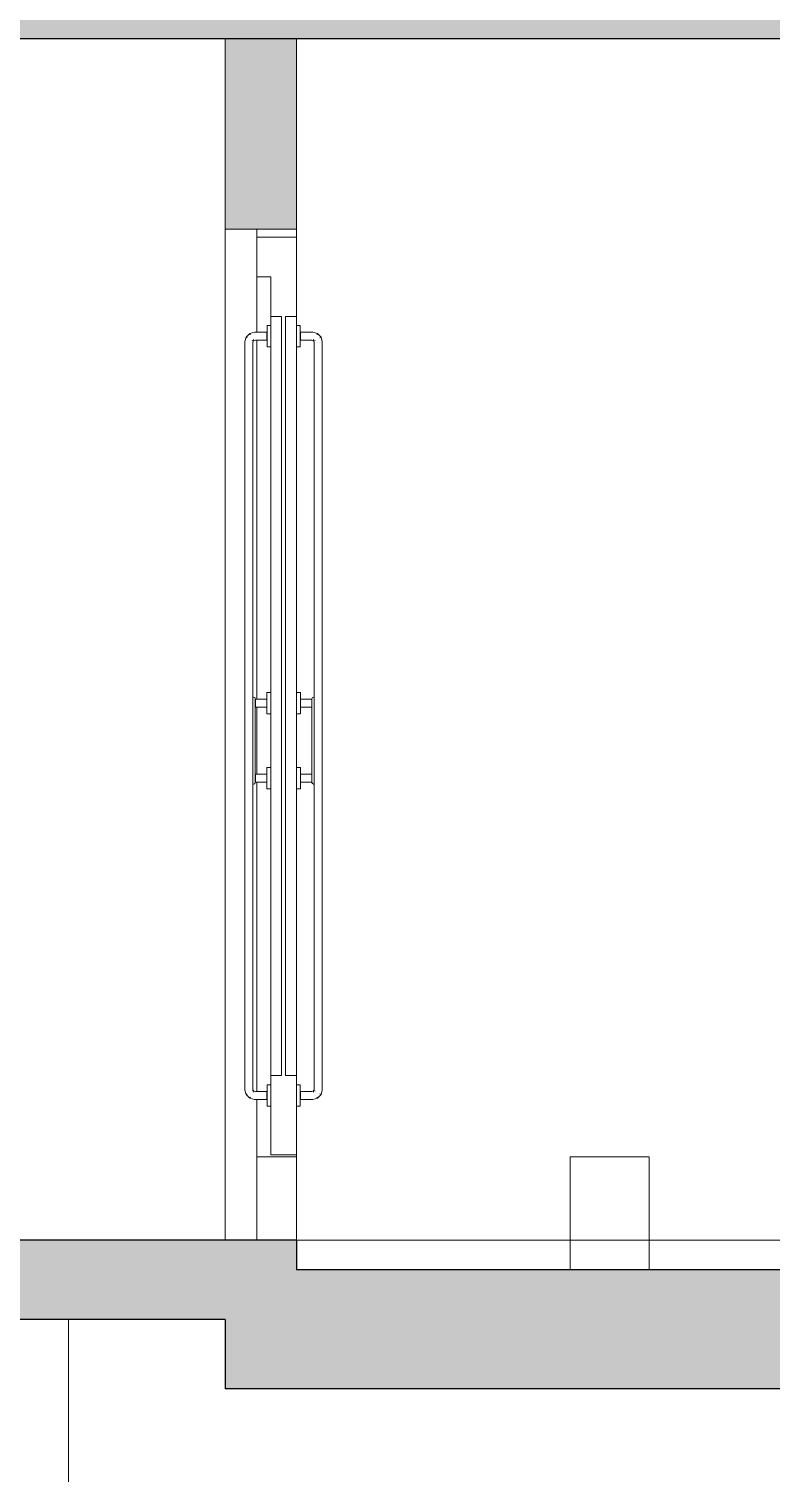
# Model space of a CAD drawing. Header units: metres. Extents: x -35.7 to 3.2, y -7 to 21.5.
# Drawn here: x -3.605 to -1.733, y -0.948 to 2.695 of the extents above; entities that cross this region are included whole.
import ezdxf

# ---------------------------------------------------------------- set-up
doc = ezdxf.new("R2010")
doc.units = ezdxf.units.M
doc.header["$MEASUREMENT"] = 0
for name, color, linetype in [('F_Schnitt F RB_1_110 Wand Aussen', 7, 'Continuous'), ('F_Schnitt F RB_1_120 Wand Innen tragend', 7, 'Continuous'), ('F_Schnitt F RB_1_210 Decke', 7, 'Continuous'), ('F_Schnitt F RB_1_270 Deckendurchbruchsymbol', 7, 'Continuous'), ('F_Schnitt F RB_1_420 Rampe', 7, 'Continuous')]:
    doc.layers.add(name, color=color, linetype=linetype)

msp = doc.modelspace()

# ---------------------------------------------------------------- hatches: boundary and pattern name
at = {"layer": 'F_Schnitt F RB_1_110 Wand Aussen', "linetype": 'Continuous', "lineweight": 0, "true_color": 0x000000}
msp.add_hatch(color=18, dxfattribs=at).paths.add_polyline_path([(-3.11, 2.19), (-2.93, 2.19), (-2.93, 2.67), (-3.11, 2.67)])
at = {"layer": 'F_Schnitt F RB_1_210 Decke', "linetype": 'Continuous', "lineweight": 0, "true_color": 0x000000}
for points in [[(-14.87, 2.67), (-0.71, 2.67), (-0.71, 2.87), (-14.87, 2.87)], [(-6.045, -0.36), (-6.045, -0.56), (-3.11, -0.56), (-3.11, -0.36)], [(-3.11, -0.735), (-2.93, -0.735), (-2.93, -0.36), (-3.11, -0.36)]]:
    msp.add_hatch(color=18, dxfattribs=at).paths.add_polyline_path(points)
at = {"layer": 'F_Schnitt F RB_1_420 Rampe', "linetype": 'Continuous', "lineweight": 0, "true_color": 0x000000}
msp.add_hatch(color=18, dxfattribs=at).paths.add_polyline_path([(-0.6, -0.435), (-2.93, -0.435), (-2.93, -0.735), (-0.6, -0.735)])

# ---------------------------------------------------------------- linework, layer by layer
at = {"layer": 'F_Schnitt F RB_1_110 Wand Aussen', "color": 7, "linetype": 'Continuous', "lineweight": 18, "ltscale": 1000}
for p, q in [((-3.11, 2.67), (-3.11, 2.19)), ((-2.93, 2.67), (-2.93, 2.19)), ((-3.11, -0.36), (-3.11, 2.19))]:
    msp.add_line(p, q, dxfattribs=at)
at = {"layer": 'F_Schnitt F RB_1_110 Wand Aussen', "color": 8, "linetype": 'Continuous', "lineweight": 13, "ltscale": 1000}
for p, q in [((-2.93, 2.17), (-3.03, 2.17)), ((-2.995, 2.07), (-3.03, 2.07))]:
    msp.add_line(p, q, dxfattribs=at)
at = {"layer": 'F_Schnitt F RB_1_110 Wand Aussen', "color": 7, "linetype": 'Continuous', "lineweight": 13, "ltscale": 1000}
for p, q in [((-3.03, 2.07), (-3.03, 1.93)), ((-2.995, 2.07), (-2.995, 1.97)), ((-2.93, 2.07), (-2.93, 1.97)), ((-2.995, 1.97), (-2.995, 1.3793)), ((-2.9675, 1.97), (-2.995, 1.97)), ((-2.9675, 1.97), (-2.9675, 0.055)), ((-2.9575, 1.97), (-2.9575, 0.055)), ((-2.93, 1.97), (-2.9575, 1.97)), ((-2.93, 1.97), (-2.93, 1.4055)), ((-3.004, 1.9434), (-3.004, 1.947)), ((-3.004, 1.947), (-2.995, 1.947)), ((-3.004, 1.9335), (-3.004, 1.9434)), ((-3.004, 1.92), (-3.004, 1.9335)), ((-2.921, 1.947), (-2.93, 1.947)), ((-2.921, 1.9434), (-2.921, 1.947)), ((-2.921, 1.9335), (-2.921, 1.9434)), ((-2.921, 1.92), (-2.921, 1.9335)), ((-3.06, 1.9063), (-3.057, 1.9177)), ((-3.06, 0.0187), (-3.06, 1.9063)), ((-3.057, 1.9177), (-3.0477, 1.927)), ((-3.057, 1.9177), (-3.0543, 1.9162)), ((-3.0477, 1.927), (-3.0363, 1.93)), ((-3.0477, 1.927), (-3.0462, 1.9243)), ((-3.0417, 1.9088), (-3.039, 1.9073)), ((-3.04, 1.9037), (-3.039, 1.9073)), ((-3.04, 0.0213), (-3.04, 1.9037)), ((-3.039, 1.9073), (-3.0373, 1.909)), ((-3.0388, 1.9117), (-3.0373, 1.909)), ((-3.0373, 1.909), (-3.0337, 1.91)), ((-3.0363, 1.93), (-3.005, 1.93)), ((-3.0337, 1.91), (-3.005, 1.91)), ((-3.03, 1.91), (-3.03, 1.0045)), ((-3.005, 1.93), (-3.005, 1.9271)), ((-3.005, 1.9271), (-3.005, 1.92)), ((-3.005, 1.92), (-3.005, 1.9129)), ((-3.005, 1.9129), (-3.005, 1.91)), ((-3.004, 1.9065), (-3.004, 1.92)), ((-3.004, 1.8966), (-3.004, 1.9065)), ((-3.004, 1.893), (-3.004, 1.8966)), ((-2.921, 1.9065), (-2.921, 1.92)), ((-2.921, 1.8966), (-2.921, 1.9065)), ((-2.921, 1.893), (-2.921, 1.8966)), ((-2.92, 1.93), (-2.92, 1.9271)), ((-2.8887, 1.93), (-2.92, 1.93)), ((-2.92, 1.9271), (-2.92, 1.92)), ((-2.92, 1.92), (-2.92, 1.9129)), ((-2.92, 1.9129), (-2.92, 1.91)), ((-2.8913, 1.91), (-2.92, 1.91)), ((-2.8877, 1.909), (-2.8913, 1.91)), ((-2.8773, 1.927), (-2.8887, 1.93)), ((-2.8862, 1.9117), (-2.8877, 1.909)), ((-2.886, 1.9073), (-2.8877, 1.909)), ((-2.8833, 1.9088), (-2.886, 1.9073)), ((-2.885, 1.9037), (-2.886, 1.9073)), ((-2.885, 0.0213), (-2.885, 1.9037)), ((-2.8773, 1.927), (-2.8788, 1.9243)), ((-2.868, 1.9177), (-2.8773, 1.927)), ((-2.868, 1.9177), (-2.8707, 1.9162)), ((-2.865, 1.9063), (-2.868, 1.9177)), ((-2.865, 0.0187), (-2.865, 1.9063)), ((-3.004, 1.893), (-2.995, 1.893)), ((-2.921, 1.893), (-2.93, 1.893)), ((-2.995, 1.3186), (-2.995, 1.2806)), ((-2.995, 1.2199), (-2.995, 1.182)), ((-2.995, 1.1212), (-2.995, 0.8038)), ((-2.93, 1.0791), (-2.93, 0.8459)), ((-3.005, 1.0215), (-3.005, 1.0179)), ((-3.005, 1.0215), (-3.0049, 1.0215)), ((-3.0049, 1.0215), (-2.9951, 1.0215)), ((-2.9951, 1.0215), (-2.995, 1.0215)), ((-2.9299, 1.0215), (-2.93, 1.0215)), ((-2.9201, 1.0215), (-2.9299, 1.0215)), ((-2.92, 1.0215), (-2.9201, 1.0215)), ((-2.92, 1.0215), (-2.92, 1.0179)), ((-3.0377, 1.0096), (-3.04, 1.0087)), ((-3.0351, 1.0085), (-3.0377, 1.0096)), ((-3.034, 1.0057), (-3.0351, 1.0085)), ((-3.034, 1.0057), (-3.034, 1.0044)), ((-3.034, 1.0044), (-3.034, 1.0004)), ((-3.034, 1.0004), (-3.034, 0.995)), ((-3.034, 0.995), (-3.034, 0.9894)), ((-3.034, 0.9894), (-3.034, 0.9851)), ((-3.034, 0.9851), (-3.034, 0.9833)), ((-3.0339, 1.0032), (-3.0338, 1.0032)), ((-3.0339, 0.9857), (-3.0338, 0.9857)), ((-3.0338, 1.0045), (-3.0338, 1.0016)), ((-3.0338, 1.0045), (-3.0337, 1.0045)), ((-3.0338, 1.0016), (-3.0338, 0.9945)), ((-3.0338, 0.9945), (-3.0338, 0.9874)), ((-3.0338, 0.9874), (-3.0338, 0.9845)), ((-3.0338, 0.9845), (-3.0337, 0.9845)), ((-3.0337, 1.0045), (-3.0051, 1.0045)), ((-3.0337, 0.9845), (-3.0051, 0.9845)), ((-3.03, 0.9845), (-3.03, 0.8155)), ((-3.0051, 1.0045), (-3.005, 1.0045)), ((-3.0051, 0.9845), (-3.005, 0.9845)), ((-3.005, 1.0179), (-3.005, 1.008)), ((-3.005, 1.008), (-3.005, 0.9945)), ((-3.005, 0.9945), (-3.005, 0.981)), ((-2.92, 1.0179), (-2.92, 1.008)), ((-2.92, 1.008), (-2.92, 0.9945)), ((-2.9199, 1.0045), (-2.92, 1.0045)), ((-2.92, 0.9945), (-2.92, 0.981)), ((-2.9199, 0.9845), (-2.92, 0.9845)), ((-2.8912, 1.0045), (-2.9199, 1.0045)), ((-2.8912, 0.9845), (-2.9199, 0.9845)), ((-2.8912, 1.0045), (-2.8912, 1.0016)), ((-2.8912, 1.0045), (-2.8912, 1.0045)), ((-2.8912, 1.0016), (-2.8912, 0.9945)), ((-2.8912, 0.9945), (-2.8912, 0.9874)), ((-2.8912, 0.9874), (-2.8912, 0.9845)), ((-2.8912, 0.9845), (-2.8912, 0.9845)), ((-2.891, 1.0032), (-2.8912, 1.0032)), ((-2.891, 0.9857), (-2.8912, 0.9857)), ((-2.891, 1.0057), (-2.8899, 1.0085)), ((-2.891, 1.0057), (-2.891, 1.0044)), ((-2.891, 1.0044), (-2.891, 1.0004)), ((-2.891, 1.0004), (-2.891, 0.995)), ((-2.891, 0.995), (-2.891, 0.9894)), ((-2.891, 0.9894), (-2.891, 0.9851)), ((-2.891, 0.9851), (-2.891, 0.9833)), ((-2.8899, 1.0085), (-2.8873, 1.0096)), ((-2.8873, 1.0096), (-2.885, 1.0087)), ((-3.034, 0.9833), (-3.034, 0.9721)), ((-3.034, 0.9721), (-3.034, 0.8279)), ((-3.005, 0.981), (-3.005, 0.9711)), ((-3.005, 0.9711), (-3.005, 0.9675)), ((-3.005, 0.9675), (-3.0049, 0.9675)), ((-3.0049, 0.9675), (-2.9951, 0.9675)), ((-2.9951, 0.9675), (-2.995, 0.9675)), ((-2.9299, 0.9675), (-2.93, 0.9675)), ((-2.9201, 0.9675), (-2.9299, 0.9675)), ((-2.92, 0.9675), (-2.9201, 0.9675)), ((-2.92, 0.981), (-2.92, 0.9711)), ((-2.92, 0.9711), (-2.92, 0.9675)), ((-2.891, 0.9833), (-2.891, 0.9721)), ((-2.891, 0.9721), (-2.891, 0.8279)), ((-3.034, 0.8279), (-3.034, 0.8167)), ((-3.034, 0.8167), (-3.034, 0.8149)), ((-3.034, 0.8149), (-3.034, 0.8106)), ((-3.034, 0.8106), (-3.034, 0.805)), ((-3.034, 0.805), (-3.034, 0.7996)), ((-3.0339, 0.8142), (-3.0338, 0.8142)), ((-3.0338, 0.8126), (-3.0338, 0.8155)), ((-3.0338, 0.8155), (-3.0337, 0.8155)), ((-3.0338, 0.8055), (-3.0338, 0.8126)), ((-3.0338, 0.7984), (-3.0338, 0.8055)), ((-3.0337, 0.8155), (-3.0051, 0.8155)), ((-3.0051, 0.8155), (-3.005, 0.8155)), ((-3.005, 0.8289), (-3.005, 0.8325)), ((-3.005, 0.8325), (-3.0049, 0.8325)), ((-3.005, 0.819), (-3.005, 0.8289)), ((-3.005, 0.8055), (-3.005, 0.819)), ((-3.005, 0.792), (-3.005, 0.8055)), ((-3.0049, 0.8325), (-2.9951, 0.8325)), ((-2.9951, 0.8325), (-2.995, 0.8325)), ((-2.9299, 0.8325), (-2.93, 0.8325)), ((-2.9201, 0.8325), (-2.9299, 0.8325)), ((-2.92, 0.8325), (-2.9201, 0.8325)), ((-2.92, 0.8289), (-2.92, 0.8325)), ((-2.92, 0.819), (-2.92, 0.8289)), ((-2.92, 0.8055), (-2.92, 0.819)), ((-2.9199, 0.8155), (-2.92, 0.8155)), ((-2.92, 0.792), (-2.92, 0.8055)), ((-2.8912, 0.8155), (-2.9199, 0.8155)), ((-2.8912, 0.8126), (-2.8912, 0.8155)), ((-2.8912, 0.8155), (-2.8912, 0.8155)), ((-2.8912, 0.8055), (-2.8912, 0.8126)), ((-2.8912, 0.7984), (-2.8912, 0.8055)), ((-2.891, 0.8142), (-2.8912, 0.8142)), ((-2.891, 0.8279), (-2.891, 0.8167)), ((-2.891, 0.8167), (-2.891, 0.8149)), ((-2.891, 0.8149), (-2.891, 0.8106)), ((-2.891, 0.8106), (-2.891, 0.805)), ((-2.891, 0.805), (-2.891, 0.7996)), ((-3.0377, 0.7904), (-3.04, 0.7913)), ((-3.0351, 0.7915), (-3.0377, 0.7904)), ((-3.034, 0.7943), (-3.0351, 0.7915)), ((-3.034, 0.7996), (-3.034, 0.7956)), ((-3.034, 0.7956), (-3.034, 0.7943)), ((-3.0339, 0.7967), (-3.0338, 0.7967)), ((-3.0338, 0.7955), (-3.0338, 0.7984)), ((-3.0338, 0.7955), (-3.0337, 0.7955)), ((-3.0337, 0.7955), (-3.0051, 0.7955)), ((-3.03, 0.7955), (-3.03, 0.015)), ((-3.0051, 0.7955), (-3.005, 0.7955)), ((-3.005, 0.7821), (-3.005, 0.792)), ((-3.005, 0.7785), (-3.005, 0.7821)), ((-3.005, 0.7785), (-3.0049, 0.7785)), ((-3.0049, 0.7785), (-2.9951, 0.7785)), ((-2.9951, 0.7785), (-2.995, 0.7785)), ((-2.9299, 0.7785), (-2.93, 0.7785)), ((-2.9201, 0.7785), (-2.9299, 0.7785)), ((-2.92, 0.7785), (-2.9201, 0.7785)), ((-2.9199, 0.7955), (-2.92, 0.7955)), ((-2.92, 0.7821), (-2.92, 0.792)), ((-2.92, 0.7785), (-2.92, 0.7821)), ((-2.8912, 0.7955), (-2.9199, 0.7955)), ((-2.8912, 0.7955), (-2.8912, 0.7984)), ((-2.8912, 0.7955), (-2.8912, 0.7955)), ((-2.891, 0.7967), (-2.8912, 0.7967)), ((-2.891, 0.7996), (-2.891, 0.7956)), ((-2.891, 0.7956), (-2.891, 0.7943)), ((-2.891, 0.7943), (-2.8899, 0.7915)), ((-2.8899, 0.7915), (-2.8873, 0.7904)), ((-2.8873, 0.7904), (-2.885, 0.7913)), ((-2.995, 0.743), (-2.995, 0.7051)), ((-2.995, 0.6444), (-2.995, 0.6064)), ((-2.995, 0.5457), (-2.995, 0.055)), ((-2.93, 0.5195), (-2.93, 0.055)), ((-2.995, 0.055), (-2.995, -0.145)), ((-2.9675, 0.055), (-2.995, 0.055)), ((-2.93, 0.055), (-2.9575, 0.055)), ((-2.93, 0.055), (-2.93, -0.145)), ((-3.057, 0.0073), (-3.06, 0.0187)), ((-3.057, 0.0073), (-3.0543, 0.0088)), ((-3.0477, -0.002), (-3.057, 0.0073)), ((-3.0477, -0.002), (-3.0462, 0.0007)), ((-3.0417, 0.0162), (-3.039, 0.0177)), ((-3.039, 0.0177), (-3.04, 0.0213)), ((-3.0373, 0.016), (-3.039, 0.0177)), ((-3.0388, 0.0133), (-3.0373, 0.016)), ((-3.0337, 0.015), (-3.0373, 0.016)), ((-3.005, 0.015), (-3.0337, 0.015)), ((-3.005, 0.0121), (-3.005, 0.015)), ((-3.005, 0.005), (-3.005, 0.0121)), ((-3.005, -0.0021), (-3.005, 0.005)), ((-3.004, 0.0284), (-3.004, 0.032)), ((-3.004, 0.032), (-2.995, 0.032)), ((-3.004, 0.0185), (-3.004, 0.0284)), ((-3.004, 0.005), (-3.004, 0.0185)), ((-3.004, -0.0085), (-3.004, 0.005)), ((-2.921, 0.032), (-2.93, 0.032)), ((-2.921, 0.0284), (-2.921, 0.032)), ((-2.921, 0.0185), (-2.921, 0.0284)), ((-2.921, 0.005), (-2.921, 0.0185)), ((-2.921, -0.0085), (-2.921, 0.005)), ((-2.92, 0.0121), (-2.92, 0.015)), ((-2.92, 0.015), (-2.8913, 0.015)), ((-2.92, 0.005), (-2.92, 0.0121)), ((-2.92, -0.0021), (-2.92, 0.005)), ((-2.8913, 0.015), (-2.8877, 0.016)), ((-2.8877, 0.016), (-2.886, 0.0177)), ((-2.8862, 0.0133), (-2.8877, 0.016)), ((-2.886, 0.0177), (-2.885, 0.0213)), ((-2.8833, 0.0162), (-2.886, 0.0177)), ((-2.8773, -0.002), (-2.8788, 0.0007)), ((-2.8773, -0.002), (-2.868, 0.0073)), ((-2.868, 0.0073), (-2.8707, 0.0088)), ((-2.868, 0.0073), (-2.865, 0.0187)), ((-3.0363, -0.005), (-3.0477, -0.002)), ((-3.005, -0.005), (-3.0363, -0.005)), ((-3.03, -0.005), (-3.03, -0.15)), ((-3.005, -0.005), (-3.005, -0.0021)), ((-3.004, -0.0184), (-3.004, -0.0085)), ((-3.004, -0.022), (-3.004, -0.0184)), ((-3.004, -0.022), (-2.995, -0.022)), ((-2.921, -0.022), (-2.93, -0.022)), ((-2.921, -0.0184), (-2.921, -0.0085)), ((-2.921, -0.022), (-2.921, -0.0184)), ((-2.92, -0.005), (-2.92, -0.0021)), ((-2.92, -0.005), (-2.8887, -0.005)), ((-2.8887, -0.005), (-2.8773, -0.002)), ((-2.93, -0.145), (-2.995, -0.145)), ((-2.93, -0.145), (-2.93, -0.15)), ((-3.03, -0.15), (-3.03, -0.36)), ((-2.93, -0.15), (-3.03, -0.15)), ((-2.93, -0.15), (-2.93, -0.36))]:
    msp.add_line(p, q, dxfattribs=at)
at = {"layer": 'F_Schnitt F RB_1_110 Wand Aussen', "color": 253, "linetype": 'Continuous', "lineweight": 13, "ltscale": 1000, "true_color": 0xb4b4b4}
for p, q in [((-2.93, 1.4055), (-2.93, 1.0791)), ((-2.995, 1.3793), (-2.995, 1.3186)), ((-2.995, 1.2806), (-2.995, 1.2199)), ((-2.995, 1.182), (-2.995, 1.1212)), ((-2.995, 1.0833), (-2.995, 1.0791)), ((-2.995, 0.8417), (-2.995, 0.8459)), ((-2.93, 0.5195), (-2.93, 0.8459)), ((-2.995, 0.743), (-2.995, 0.8038)), ((-2.995, 0.6444), (-2.995, 0.7051)), ((-2.995, 0.5457), (-2.995, 0.6064))]:
    msp.add_line(p, q, dxfattribs=at)
at = {"layer": 'F_Schnitt F RB_1_110 Wand Aussen', "color": 7, "linetype": 'Continuous', "lineweight": 18, "ltscale": 1000, "flags": 128}
msp.add_lwpolyline([(-2.93, 2.19), (-3.03, 2.19), (-3.11, 2.19)], dxfattribs=at)
at = {"layer": 'F_Schnitt F RB_1_110 Wand Aussen', "color": 8, "linetype": 'Continuous', "lineweight": 13, "ltscale": 1000, "flags": 128}
for points in [[(-3.03, 2.19), (-3.03, 2.17), (-3.03, 2.07)], [(-2.93, 2.19), (-2.93, 2.17), (-2.93, 2.07)]]:
    msp.add_lwpolyline(points, dxfattribs=at)
at = {"layer": 'F_Schnitt F RB_1_120 Wand Innen tragend', "color": 7, "linetype": 'Continuous', "lineweight": 18, "ltscale": 1000}
msp.add_line((-3.505, -0.56), (-3.505, -3.83), dxfattribs=at)
at = {"layer": 'F_Schnitt F RB_1_210 Decke', "color": 7, "linetype": 'Continuous', "lineweight": 25, "ltscale": 1000}
for p, q in [((-3.11, 2.67), (-14.69, 2.67)), ((-2.93, 2.67), (-3.11, 2.67)), ((-0.71, 2.67), (-2.93, 2.67)), ((-3.11, -0.36), (-6.045, -0.36)), ((-2.93, -0.36), (-2.93, -0.435)), ((-3.11, -0.56), (-6.025, -0.56)), ((-3.11, -0.56), (-3.11, -0.735)), ((-2.93, -0.735), (-3.11, -0.735))]:
    msp.add_line(p, q, dxfattribs=at)
at = {"layer": 'F_Schnitt F RB_1_210 Decke', "color": 7, "linetype": 'Continuous', "lineweight": 13, "ltscale": 1000}
msp.add_line((-2.93, -0.36), (-0.6, -0.36), dxfattribs=at)
at = {"layer": 'F_Schnitt F RB_1_210 Decke', "color": 7, "linetype": 'Continuous', "lineweight": 25, "ltscale": 1000, "flags": 128}
msp.add_lwpolyline([(-2.93, -0.36), (-3.03, -0.36), (-3.11, -0.36)], dxfattribs=at)
at = {"layer": 'F_Schnitt F RB_1_270 Deckendurchbruchsymbol', "color": 7, "linetype": 'Continuous', "lineweight": 13, "ltscale": 1000}
for p, q in [((-2.24, -0.15), (-2.04, -0.15)), ((-2.24, -0.435), (-2.24, -0.15)), ((-2.04, -0.435), (-2.04, -0.15))]:
    msp.add_line(p, q, dxfattribs=at)
at = {"layer": 'F_Schnitt F RB_1_420 Rampe', "color": 7, "linetype": 'Continuous', "lineweight": 25, "ltscale": 1000}
for p, q in [((-0.08, -0.435), (-2.93, -0.435)), ((-0.6, -0.735), (-2.93, -0.735))]:
    msp.add_line(p, q, dxfattribs=at)

doc.saveas('drawing.dxf')
